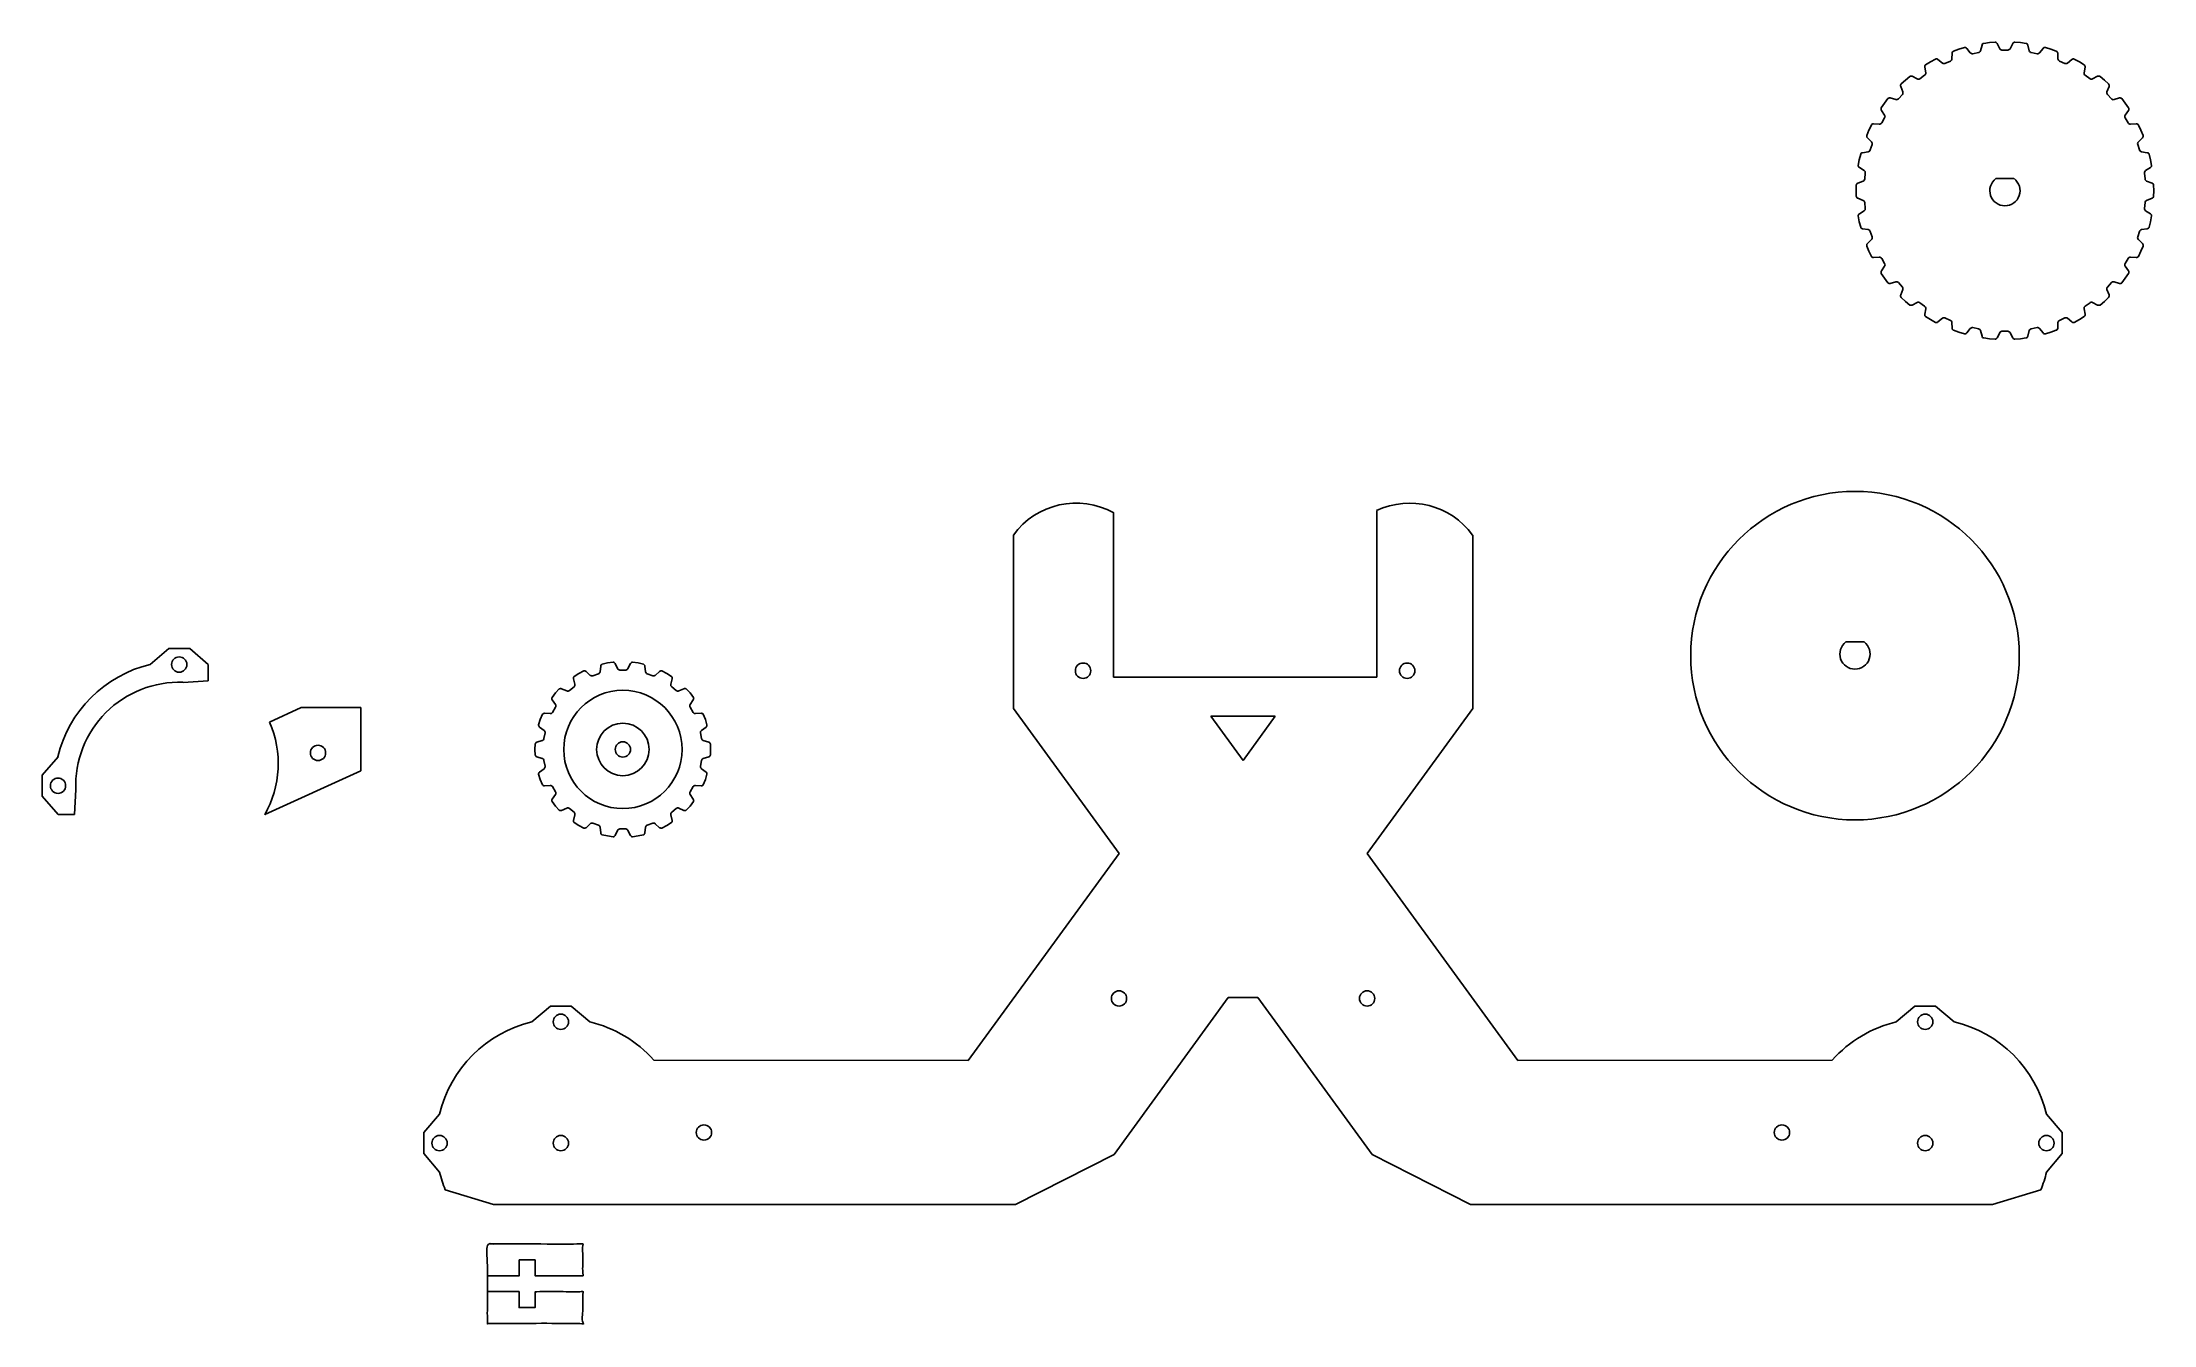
# Model space of a CAD drawing. Header units: inches. Extents: x 7.6 to 20.9, y -0.2 to 7.9.
import ezdxf

# ---------------------------------------------------------------- set-up
doc = ezdxf.new("R2010")
doc.units = ezdxf.units.IN
doc.header["$MEASUREMENT"] = 0
doc.layers.get('0').update_dxf_attribs({"lineweight": 25, "true_color": 0xffffff})

msp = doc.modelspace()

# ---------------------------------------------------------------- linework, layer by layer
at = {"color": 7, "true_color": 0x000000}
for p, q in [((19.799, 7.839), (19.79, 7.804)), ((19.8, 7.843), (19.799, 7.839)), ((19.803, 7.847), (19.8, 7.843)), ((19.807, 7.849), (19.803, 7.847)), ((19.81, 7.85), (19.807, 7.849)), ((19.845, 7.855), (19.81, 7.85)), ((19.881, 7.858), (19.845, 7.855)), ((19.884, 7.857), (19.881, 7.858)), ((19.888, 7.855), (19.884, 7.857)), ((19.891, 7.853), (19.888, 7.855)), ((19.894, 7.849), (19.891, 7.853)), ((19.91, 7.817), (19.894, 7.849)), ((19.992, 7.849), (19.976, 7.817)), ((19.994, 7.853), (19.992, 7.849)), ((19.998, 7.855), (19.994, 7.853)), ((20.002, 7.857), (19.998, 7.855)), ((20.005, 7.858), (20.002, 7.857)), ((20.041, 7.855), (20.005, 7.858)), ((20.076, 7.85), (20.041, 7.855)), ((20.079, 7.849), (20.076, 7.85)), ((20.083, 7.847), (20.079, 7.849)), ((20.086, 7.843), (20.083, 7.847)), ((20.087, 7.839), (20.086, 7.843)), ((20.096, 7.804), (20.087, 7.839)), ((19.44, 7.71), (19.439, 7.706)), ((19.439, 7.706), (19.439, 7.701)), ((19.442, 7.714), (19.44, 7.71)), ((19.444, 7.716), (19.442, 7.714)), ((19.475, 7.735), (19.444, 7.716)), ((19.506, 7.752), (19.475, 7.735)), ((19.51, 7.753), (19.506, 7.752)), ((19.514, 7.753), (19.51, 7.753)), ((19.518, 7.752), (19.514, 7.753)), ((19.522, 7.749), (19.518, 7.752)), ((19.55, 7.726), (19.522, 7.749)), ((19.553, 7.724), (19.55, 7.726)), ((19.558, 7.723), (19.553, 7.724)), ((19.562, 7.723), (19.558, 7.723)), ((19.566, 7.724), (19.562, 7.723)), ((19.6, 7.739), (19.566, 7.724)), ((19.604, 7.742), (19.6, 7.739)), ((19.607, 7.745), (19.604, 7.742)), ((19.609, 7.749), (19.607, 7.745)), ((19.61, 7.753), (19.609, 7.749)), ((19.611, 7.789), (19.61, 7.753)), ((19.612, 7.793), (19.611, 7.789)), ((19.614, 7.797), (19.612, 7.793)), ((19.617, 7.8), (19.614, 7.797)), ((19.62, 7.802), (19.617, 7.8)), ((19.654, 7.814), (19.62, 7.802)), ((19.688, 7.824), (19.654, 7.814)), ((19.691, 7.825), (19.688, 7.824)), ((19.696, 7.824), (19.691, 7.825)), ((19.699, 7.822), (19.696, 7.824)), ((19.703, 7.819), (19.699, 7.822)), ((19.725, 7.79), (19.703, 7.819)), ((19.728, 7.788), (19.725, 7.79)), ((19.732, 7.786), (19.728, 7.788)), ((19.736, 7.785), (19.732, 7.786)), ((19.741, 7.785), (19.736, 7.785)), ((19.777, 7.793), (19.741, 7.785)), ((19.782, 7.794), (19.777, 7.793)), ((19.785, 7.797), (19.782, 7.794)), ((19.788, 7.8), (19.785, 7.797)), ((19.79, 7.804), (19.788, 7.8)), ((19.912, 7.813), (19.91, 7.817)), ((19.916, 7.811), (19.912, 7.813)), ((19.92, 7.809), (19.916, 7.811)), ((19.924, 7.808), (19.92, 7.809)), ((19.962, 7.808), (19.924, 7.808)), ((19.966, 7.809), (19.962, 7.808)), ((19.97, 7.811), (19.966, 7.809)), ((19.973, 7.813), (19.97, 7.811)), ((19.976, 7.817), (19.973, 7.813)), ((20.098, 7.8), (20.096, 7.804)), ((20.101, 7.797), (20.098, 7.8)), ((20.104, 7.794), (20.101, 7.797)), ((20.109, 7.793), (20.104, 7.794)), ((20.145, 7.785), (20.109, 7.793)), ((20.15, 7.785), (20.145, 7.785)), ((20.154, 7.786), (20.15, 7.785)), ((20.158, 7.788), (20.154, 7.786)), ((20.161, 7.79), (20.158, 7.788)), ((20.183, 7.819), (20.161, 7.79)), ((20.186, 7.822), (20.183, 7.819)), ((20.19, 7.824), (20.186, 7.822)), ((20.195, 7.825), (20.19, 7.824)), ((20.198, 7.824), (20.195, 7.825)), ((20.232, 7.814), (20.198, 7.824)), ((20.266, 7.802), (20.232, 7.814)), ((20.269, 7.8), (20.266, 7.802)), ((20.272, 7.797), (20.269, 7.8)), ((20.274, 7.793), (20.272, 7.797)), ((20.275, 7.789), (20.274, 7.793)), ((20.276, 7.753), (20.275, 7.789)), ((20.277, 7.749), (20.276, 7.753)), ((20.279, 7.745), (20.277, 7.749)), ((20.282, 7.742), (20.279, 7.745)), ((20.286, 7.739), (20.282, 7.742)), ((20.32, 7.724), (20.286, 7.739)), ((20.324, 7.723), (20.32, 7.724)), ((20.328, 7.723), (20.324, 7.723)), ((20.333, 7.724), (20.328, 7.723)), ((20.336, 7.726), (20.333, 7.724)), ((20.364, 7.749), (20.336, 7.726)), ((20.368, 7.752), (20.364, 7.749)), ((20.372, 7.753), (20.368, 7.752)), ((20.376, 7.753), (20.372, 7.753)), ((20.379, 7.752), (20.376, 7.753)), ((20.411, 7.735), (20.379, 7.752)), ((20.441, 7.716), (20.411, 7.735)), ((20.444, 7.714), (20.441, 7.716)), ((20.446, 7.71), (20.444, 7.714)), ((20.447, 7.706), (20.446, 7.71)), ((20.447, 7.701), (20.447, 7.706)), ((19.289, 7.592), (19.287, 7.588)), ((19.287, 7.588), (19.287, 7.584)), ((19.287, 7.584), (19.288, 7.58)), ((19.288, 7.58), (19.301, 7.546)), ((19.291, 7.595), (19.289, 7.592)), ((19.317, 7.62), (19.291, 7.595)), ((19.344, 7.643), (19.317, 7.62)), ((19.347, 7.644), (19.344, 7.643)), ((19.351, 7.645), (19.347, 7.644)), ((19.355, 7.645), (19.351, 7.645)), ((19.359, 7.644), (19.355, 7.645)), ((19.391, 7.627), (19.359, 7.644)), ((19.396, 7.626), (19.391, 7.627)), ((19.4, 7.625), (19.396, 7.626)), ((19.404, 7.626), (19.4, 7.625)), ((19.408, 7.628), (19.404, 7.626)), ((19.438, 7.65), (19.408, 7.628)), ((19.441, 7.653), (19.438, 7.65)), ((19.439, 7.701), (19.445, 7.666)), ((19.444, 7.657), (19.441, 7.653)), ((19.445, 7.661), (19.444, 7.657)), ((19.445, 7.666), (19.445, 7.661)), ((20.441, 7.666), (20.447, 7.701)), ((20.441, 7.661), (20.441, 7.666)), ((20.442, 7.657), (20.441, 7.661)), ((20.444, 7.653), (20.442, 7.657)), ((20.448, 7.65), (20.444, 7.653)), ((20.478, 7.628), (20.448, 7.65)), ((20.482, 7.626), (20.478, 7.628)), ((20.486, 7.625), (20.482, 7.626)), ((20.49, 7.626), (20.486, 7.625)), ((20.494, 7.627), (20.49, 7.626)), ((20.526, 7.644), (20.494, 7.627)), ((20.531, 7.645), (20.526, 7.644)), ((20.535, 7.645), (20.531, 7.645)), ((20.539, 7.644), (20.535, 7.645)), ((20.542, 7.643), (20.539, 7.644)), ((20.569, 7.62), (20.542, 7.643)), ((20.595, 7.595), (20.569, 7.62)), ((20.584, 7.546), (20.598, 7.58)), ((20.597, 7.592), (20.595, 7.595)), ((20.599, 7.588), (20.597, 7.592)), ((20.598, 7.58), (20.599, 7.584)), ((20.599, 7.584), (20.599, 7.588)), ((19.165, 7.445), (19.164, 7.442)), ((19.164, 7.442), (19.164, 7.437)), ((19.164, 7.437), (19.164, 7.433)), ((19.186, 7.474), (19.165, 7.445)), ((19.207, 7.503), (19.186, 7.474)), ((19.21, 7.505), (19.207, 7.503)), ((19.214, 7.506), (19.21, 7.505)), ((19.218, 7.507), (19.214, 7.506)), ((19.222, 7.507), (19.218, 7.507)), ((19.257, 7.497), (19.222, 7.507)), ((19.262, 7.496), (19.257, 7.497)), ((19.266, 7.497), (19.262, 7.496)), ((19.27, 7.499), (19.266, 7.497)), ((19.273, 7.502), (19.27, 7.499)), ((19.298, 7.529), (19.273, 7.502)), ((19.301, 7.533), (19.298, 7.529)), ((19.301, 7.546), (19.302, 7.542)), ((19.302, 7.537), (19.301, 7.533)), ((19.302, 7.542), (19.302, 7.537)), ((20.583, 7.542), (20.584, 7.546)), ((20.584, 7.537), (20.583, 7.542)), ((20.585, 7.533), (20.584, 7.537)), ((20.588, 7.529), (20.585, 7.533)), ((20.613, 7.502), (20.588, 7.529)), ((20.616, 7.499), (20.613, 7.502)), ((20.62, 7.497), (20.616, 7.499)), ((20.624, 7.496), (20.62, 7.497)), ((20.629, 7.497), (20.624, 7.496)), ((20.663, 7.507), (20.629, 7.497)), ((20.668, 7.507), (20.663, 7.507)), ((20.672, 7.506), (20.668, 7.507)), ((20.676, 7.505), (20.672, 7.506)), ((20.678, 7.503), (20.676, 7.505)), ((20.7, 7.474), (20.678, 7.503)), ((20.721, 7.445), (20.7, 7.474)), ((20.722, 7.442), (20.721, 7.445)), ((20.722, 7.437), (20.722, 7.442)), ((20.722, 7.433), (20.722, 7.437)), ((19.088, 7.305), (19.074, 7.272)), ((19.103, 7.337), (19.088, 7.305)), ((19.105, 7.34), (19.103, 7.337)), ((19.109, 7.342), (19.105, 7.34)), ((19.113, 7.344), (19.109, 7.342)), ((19.117, 7.344), (19.113, 7.344)), ((19.153, 7.342), (19.117, 7.344)), ((19.157, 7.342), (19.153, 7.342)), ((19.161, 7.344), (19.157, 7.342)), ((19.165, 7.346), (19.161, 7.344)), ((19.164, 7.433), (19.166, 7.429)), ((19.168, 7.35), (19.165, 7.346)), ((19.166, 7.429), (19.186, 7.399)), ((19.186, 7.382), (19.168, 7.35)), ((19.186, 7.399), (19.188, 7.395)), ((19.188, 7.386), (19.186, 7.382)), ((19.188, 7.395), (19.189, 7.391)), ((19.189, 7.391), (19.188, 7.386)), ((20.697, 7.391), (20.698, 7.395)), ((20.698, 7.386), (20.697, 7.391)), ((20.698, 7.395), (20.7, 7.399)), ((20.7, 7.382), (20.698, 7.386)), ((20.7, 7.399), (20.72, 7.429)), ((20.718, 7.35), (20.7, 7.382)), ((20.721, 7.346), (20.718, 7.35)), ((20.72, 7.429), (20.722, 7.433)), ((20.724, 7.344), (20.721, 7.346)), ((20.728, 7.342), (20.724, 7.344)), ((20.733, 7.342), (20.728, 7.342)), ((20.769, 7.344), (20.733, 7.342)), ((20.773, 7.344), (20.769, 7.344)), ((20.777, 7.342), (20.773, 7.344)), ((20.781, 7.34), (20.777, 7.342)), ((20.783, 7.337), (20.781, 7.34)), ((20.798, 7.305), (20.783, 7.337)), ((20.812, 7.272), (20.798, 7.305)), ((19.074, 7.272), (19.074, 7.268)), ((19.074, 7.268), (19.074, 7.264)), ((19.074, 7.264), (19.075, 7.26)), ((19.075, 7.26), (19.078, 7.256)), ((19.078, 7.256), (19.104, 7.231)), ((19.091, 7.172), (19.088, 7.17)), ((19.094, 7.175), (19.091, 7.172)), ((19.096, 7.18), (19.094, 7.175)), ((19.108, 7.215), (19.096, 7.18)), ((19.104, 7.231), (19.106, 7.228)), ((19.106, 7.228), (19.108, 7.224)), ((19.108, 7.224), (19.108, 7.219)), ((19.108, 7.219), (19.108, 7.215)), ((20.777, 7.219), (20.778, 7.224)), ((20.778, 7.215), (20.777, 7.219)), ((20.778, 7.224), (20.779, 7.228)), ((20.79, 7.18), (20.778, 7.215)), ((20.779, 7.228), (20.782, 7.231)), ((20.782, 7.231), (20.808, 7.256)), ((20.792, 7.175), (20.79, 7.18)), ((20.795, 7.172), (20.792, 7.175)), ((20.798, 7.17), (20.795, 7.172)), ((20.808, 7.256), (20.81, 7.26)), ((20.81, 7.26), (20.812, 7.264)), ((20.812, 7.268), (20.812, 7.272)), ((20.812, 7.264), (20.812, 7.268)), ((19.027, 7.119), (19.021, 7.083)), ((19.021, 7.083), (19.021, 7.08)), ((19.021, 7.08), (19.022, 7.076)), ((19.022, 7.076), (19.025, 7.072)), ((19.025, 7.072), (19.028, 7.069)), ((19.036, 7.153), (19.027, 7.119)), ((19.028, 7.069), (19.058, 7.05)), ((19.037, 7.156), (19.036, 7.153)), ((19.04, 7.16), (19.037, 7.156)), ((19.044, 7.162), (19.04, 7.16)), ((19.048, 7.163), (19.044, 7.162)), ((19.084, 7.169), (19.048, 7.163)), ((19.058, 7.05), (19.062, 7.047)), ((19.062, 7.047), (19.064, 7.044)), ((19.064, 7.044), (19.065, 7.039)), ((19.065, 7.039), (19.065, 7.035)), ((19.088, 7.17), (19.084, 7.169)), ((20.802, 7.169), (20.798, 7.17)), ((20.838, 7.163), (20.802, 7.169)), ((20.821, 7.039), (20.822, 7.044)), ((20.821, 7.035), (20.821, 7.039)), ((20.822, 7.044), (20.824, 7.047)), ((20.824, 7.047), (20.828, 7.05)), ((20.828, 7.05), (20.858, 7.069)), ((20.842, 7.162), (20.838, 7.163)), ((20.846, 7.16), (20.842, 7.162)), ((20.849, 7.156), (20.846, 7.16)), ((20.85, 7.153), (20.849, 7.156)), ((20.859, 7.119), (20.85, 7.153)), ((20.858, 7.069), (20.861, 7.072)), ((20.865, 7.083), (20.859, 7.119)), ((20.861, 7.072), (20.864, 7.076)), ((20.864, 7.076), (20.865, 7.08)), ((20.865, 7.08), (20.865, 7.083)), ((19.008, 6.96), (19.007, 6.924)), ((19.007, 6.924), (19.008, 6.888)), ((19.009, 6.963), (19.008, 6.96)), ((19.011, 6.967), (19.009, 6.963)), ((19.014, 6.97), (19.011, 6.967)), ((19.018, 6.972), (19.014, 6.97)), ((19.051, 6.984), (19.018, 6.972)), ((19.055, 6.987), (19.051, 6.984)), ((19.058, 6.99), (19.055, 6.987)), ((19.06, 6.993), (19.058, 6.99)), ((19.061, 6.998), (19.06, 6.993)), ((19.065, 7.035), (19.061, 6.998)), ((20.824, 6.998), (20.821, 7.035)), ((20.825, 6.993), (20.824, 6.998)), ((20.828, 6.99), (20.825, 6.993)), ((20.831, 6.987), (20.828, 6.99)), ((20.834, 6.984), (20.831, 6.987)), ((20.868, 6.972), (20.834, 6.984)), ((20.872, 6.97), (20.868, 6.972)), ((20.875, 6.967), (20.872, 6.97)), ((20.877, 6.963), (20.875, 6.967)), ((20.878, 6.96), (20.877, 6.963)), ((20.879, 6.924), (20.878, 6.96)), ((20.878, 6.888), (20.879, 6.924)), ((19.008, 6.888), (19.009, 6.885)), ((19.009, 6.885), (19.011, 6.881)), ((19.011, 6.881), (19.014, 6.878)), ((19.014, 6.878), (19.018, 6.876)), ((19.018, 6.876), (19.051, 6.863)), ((19.022, 6.772), (19.021, 6.768)), ((19.025, 6.776), (19.022, 6.772)), ((19.028, 6.778), (19.025, 6.776)), ((19.058, 6.798), (19.028, 6.778)), ((19.051, 6.863), (19.055, 6.861)), ((19.055, 6.861), (19.058, 6.858)), ((19.058, 6.858), (19.06, 6.854)), ((19.062, 6.801), (19.058, 6.798)), ((19.06, 6.854), (19.061, 6.85)), ((19.061, 6.85), (19.065, 6.813)), ((19.064, 6.804), (19.062, 6.801)), ((19.065, 6.808), (19.064, 6.804)), ((19.065, 6.813), (19.065, 6.808)), ((20.821, 6.813), (20.824, 6.85)), ((20.821, 6.808), (20.821, 6.813)), ((20.822, 6.804), (20.821, 6.808)), ((20.824, 6.801), (20.822, 6.804)), ((20.824, 6.85), (20.825, 6.854)), ((20.828, 6.798), (20.824, 6.801)), ((20.825, 6.854), (20.828, 6.858)), ((20.828, 6.858), (20.831, 6.861)), ((20.858, 6.778), (20.828, 6.798)), ((20.831, 6.861), (20.834, 6.863)), ((20.834, 6.863), (20.868, 6.876)), ((20.861, 6.776), (20.858, 6.778)), ((20.864, 6.772), (20.861, 6.776)), ((20.865, 6.768), (20.864, 6.772)), ((20.868, 6.876), (20.872, 6.878)), ((20.872, 6.878), (20.875, 6.881)), ((20.875, 6.881), (20.877, 6.885)), ((20.877, 6.885), (20.878, 6.888)), ((19.021, 6.768), (19.021, 6.765)), ((19.021, 6.765), (19.027, 6.729)), ((19.027, 6.729), (19.036, 6.694)), ((19.036, 6.694), (19.037, 6.692)), ((19.037, 6.692), (19.04, 6.688)), ((19.04, 6.688), (19.044, 6.686)), ((19.044, 6.686), (19.048, 6.685)), ((19.048, 6.685), (19.084, 6.679)), ((19.084, 6.679), (19.088, 6.678)), ((19.088, 6.678), (19.091, 6.676)), ((19.091, 6.676), (19.094, 6.672)), ((19.094, 6.672), (19.096, 6.668)), ((19.096, 6.668), (19.108, 6.633)), ((20.778, 6.633), (20.79, 6.668)), ((20.79, 6.668), (20.792, 6.672)), ((20.792, 6.672), (20.795, 6.676)), ((20.795, 6.676), (20.798, 6.678)), ((20.798, 6.678), (20.802, 6.679)), ((20.802, 6.679), (20.838, 6.685)), ((20.838, 6.685), (20.842, 6.686)), ((20.842, 6.686), (20.846, 6.688)), ((20.846, 6.688), (20.849, 6.692)), ((20.849, 6.692), (20.85, 6.694)), ((20.85, 6.694), (20.859, 6.729)), ((20.859, 6.729), (20.865, 6.765)), ((20.865, 6.765), (20.865, 6.768)), ((19.075, 6.588), (19.074, 6.584)), ((19.074, 6.584), (19.074, 6.579)), ((19.074, 6.579), (19.074, 6.576)), ((19.074, 6.576), (19.088, 6.543)), ((19.078, 6.591), (19.075, 6.588)), ((19.104, 6.617), (19.078, 6.591)), ((19.088, 6.543), (19.103, 6.511)), ((19.103, 6.511), (19.105, 6.508)), ((19.106, 6.62), (19.104, 6.617)), ((19.105, 6.508), (19.109, 6.506)), ((19.108, 6.624), (19.106, 6.62)), ((19.108, 6.633), (19.108, 6.629)), ((19.108, 6.629), (19.108, 6.624)), ((20.777, 6.629), (20.778, 6.633)), ((20.778, 6.624), (20.777, 6.629)), ((20.777, 6.506), (20.781, 6.508)), ((20.779, 6.62), (20.778, 6.624)), ((20.782, 6.617), (20.779, 6.62)), ((20.781, 6.508), (20.783, 6.511)), ((20.808, 6.591), (20.782, 6.617)), ((20.783, 6.511), (20.798, 6.543)), ((20.798, 6.543), (20.812, 6.576)), ((20.81, 6.588), (20.808, 6.591)), ((20.812, 6.584), (20.81, 6.588)), ((20.812, 6.579), (20.812, 6.584)), ((20.812, 6.576), (20.812, 6.579)), ((19.109, 6.506), (19.113, 6.504)), ((19.113, 6.504), (19.117, 6.504)), ((19.117, 6.504), (19.153, 6.506)), ((19.153, 6.506), (19.157, 6.506)), ((19.157, 6.506), (19.161, 6.504)), ((19.161, 6.504), (19.165, 6.501)), ((19.166, 6.419), (19.164, 6.415)), ((19.164, 6.415), (19.164, 6.411)), ((19.164, 6.411), (19.164, 6.406)), ((19.164, 6.406), (19.165, 6.403)), ((19.165, 6.501), (19.168, 6.498)), ((19.165, 6.403), (19.186, 6.374)), ((19.186, 6.449), (19.166, 6.419)), ((19.168, 6.498), (19.186, 6.466)), ((19.186, 6.466), (19.188, 6.461)), ((19.188, 6.453), (19.186, 6.449)), ((19.186, 6.374), (19.207, 6.345)), ((19.188, 6.461), (19.189, 6.457)), ((19.189, 6.457), (19.188, 6.453)), ((20.678, 6.345), (20.7, 6.374)), ((20.697, 6.457), (20.698, 6.461)), ((20.698, 6.453), (20.697, 6.457)), ((20.698, 6.461), (20.7, 6.466)), ((20.7, 6.449), (20.698, 6.453)), ((20.7, 6.466), (20.718, 6.498)), ((20.72, 6.419), (20.7, 6.449)), ((20.7, 6.374), (20.721, 6.403)), ((20.718, 6.498), (20.721, 6.501)), ((20.722, 6.415), (20.72, 6.419)), ((20.721, 6.501), (20.724, 6.504)), ((20.721, 6.403), (20.722, 6.406)), ((20.722, 6.411), (20.722, 6.415)), ((20.722, 6.406), (20.722, 6.411)), ((20.724, 6.504), (20.728, 6.506)), ((20.728, 6.506), (20.733, 6.506)), ((20.733, 6.506), (20.769, 6.504)), ((20.769, 6.504), (20.773, 6.504)), ((20.773, 6.504), (20.777, 6.506)), ((19.207, 6.345), (19.21, 6.343)), ((19.21, 6.343), (19.214, 6.341)), ((19.214, 6.341), (19.218, 6.341)), ((19.218, 6.341), (19.222, 6.341)), ((19.222, 6.341), (19.257, 6.351)), ((19.257, 6.351), (19.262, 6.351)), ((19.262, 6.351), (19.266, 6.351)), ((19.266, 6.351), (19.27, 6.349)), ((19.27, 6.349), (19.273, 6.346)), ((19.273, 6.346), (19.298, 6.318)), ((19.288, 6.268), (19.287, 6.264)), ((19.287, 6.264), (19.287, 6.26)), ((19.287, 6.26), (19.289, 6.256)), ((19.301, 6.302), (19.288, 6.268)), ((19.289, 6.256), (19.291, 6.253)), ((19.291, 6.253), (19.317, 6.228)), ((19.298, 6.318), (19.301, 6.315)), ((19.301, 6.315), (19.302, 6.31)), ((19.302, 6.306), (19.301, 6.302)), ((19.302, 6.31), (19.302, 6.306)), ((20.569, 6.228), (20.595, 6.253)), ((20.583, 6.306), (20.584, 6.31)), ((20.584, 6.302), (20.583, 6.306)), ((20.584, 6.31), (20.585, 6.315)), ((20.598, 6.268), (20.584, 6.302)), ((20.585, 6.315), (20.588, 6.318)), ((20.588, 6.318), (20.613, 6.346)), ((20.595, 6.253), (20.597, 6.256)), ((20.597, 6.256), (20.599, 6.26)), ((20.599, 6.264), (20.598, 6.268)), ((20.599, 6.26), (20.599, 6.264)), ((20.613, 6.346), (20.616, 6.349)), ((20.616, 6.349), (20.62, 6.351)), ((20.62, 6.351), (20.624, 6.351)), ((20.624, 6.351), (20.629, 6.351)), ((20.629, 6.351), (20.663, 6.341)), ((20.663, 6.341), (20.668, 6.341)), ((20.668, 6.341), (20.672, 6.341)), ((20.672, 6.341), (20.676, 6.343)), ((20.676, 6.343), (20.678, 6.345)), ((19.317, 6.228), (19.344, 6.205)), ((19.344, 6.205), (19.347, 6.204)), ((19.347, 6.204), (19.351, 6.203)), ((19.351, 6.203), (19.355, 6.203)), ((19.355, 6.203), (19.359, 6.204)), ((19.359, 6.204), (19.391, 6.221)), ((19.391, 6.221), (19.396, 6.222)), ((19.396, 6.222), (19.4, 6.223)), ((19.4, 6.223), (19.404, 6.222)), ((19.404, 6.222), (19.408, 6.219)), ((19.408, 6.219), (19.438, 6.198)), ((19.438, 6.198), (19.441, 6.194)), ((19.445, 6.182), (19.439, 6.147)), ((19.439, 6.147), (19.439, 6.142)), ((19.439, 6.142), (19.44, 6.138)), ((19.44, 6.138), (19.442, 6.134)), ((19.441, 6.194), (19.444, 6.191)), ((19.442, 6.134), (19.444, 6.132)), ((19.444, 6.191), (19.445, 6.186)), ((19.444, 6.132), (19.475, 6.113)), ((19.445, 6.186), (19.445, 6.182)), ((19.475, 6.113), (19.506, 6.096)), ((19.522, 6.099), (19.55, 6.122)), ((19.55, 6.122), (19.553, 6.124)), ((19.553, 6.124), (19.558, 6.125)), ((19.558, 6.125), (19.562, 6.125)), ((19.562, 6.125), (19.566, 6.124)), ((19.566, 6.124), (19.6, 6.108)), ((19.6, 6.108), (19.604, 6.106)), ((20.282, 6.106), (20.286, 6.108)), ((20.286, 6.108), (20.32, 6.124)), ((20.32, 6.124), (20.324, 6.125)), ((20.324, 6.125), (20.328, 6.125)), ((20.328, 6.125), (20.333, 6.124)), ((20.333, 6.124), (20.336, 6.122)), ((20.336, 6.122), (20.364, 6.099)), ((20.379, 6.096), (20.411, 6.113)), ((20.411, 6.113), (20.441, 6.132)), ((20.441, 6.186), (20.442, 6.191)), ((20.441, 6.182), (20.441, 6.186)), ((20.447, 6.147), (20.441, 6.182)), ((20.442, 6.191), (20.444, 6.194)), ((20.441, 6.132), (20.444, 6.134)), ((20.444, 6.194), (20.448, 6.198)), ((20.444, 6.134), (20.446, 6.138)), ((20.446, 6.138), (20.447, 6.142)), ((20.447, 6.142), (20.447, 6.147)), ((20.448, 6.198), (20.478, 6.219)), ((20.478, 6.219), (20.482, 6.222)), ((20.482, 6.222), (20.486, 6.223)), ((20.486, 6.223), (20.49, 6.222)), ((20.49, 6.222), (20.494, 6.221)), ((20.494, 6.221), (20.526, 6.204)), ((20.526, 6.204), (20.531, 6.203)), ((20.531, 6.203), (20.535, 6.203)), ((20.535, 6.203), (20.539, 6.204)), ((20.539, 6.204), (20.542, 6.205)), ((20.542, 6.205), (20.569, 6.228)), ((19.506, 6.096), (19.51, 6.095)), ((19.51, 6.095), (19.514, 6.095)), ((19.514, 6.095), (19.518, 6.096)), ((19.518, 6.096), (19.522, 6.099)), ((19.604, 6.106), (19.607, 6.103)), ((19.607, 6.103), (19.609, 6.099)), ((19.609, 6.099), (19.61, 6.095)), ((19.61, 6.095), (19.611, 6.059)), ((19.611, 6.059), (19.612, 6.054)), ((19.612, 6.054), (19.614, 6.051)), ((19.614, 6.051), (19.617, 6.047)), ((19.617, 6.047), (19.62, 6.046)), ((19.62, 6.046), (19.654, 6.034)), ((19.654, 6.034), (19.688, 6.024)), ((19.688, 6.024), (19.691, 6.023)), ((19.691, 6.023), (19.696, 6.024)), ((19.696, 6.024), (19.699, 6.026)), ((19.699, 6.026), (19.703, 6.029)), ((19.703, 6.029), (19.725, 6.057)), ((19.725, 6.057), (19.728, 6.06)), ((19.728, 6.06), (19.732, 6.062)), ((19.732, 6.062), (19.736, 6.063)), ((19.736, 6.063), (19.741, 6.063)), ((19.741, 6.063), (19.777, 6.055)), ((19.777, 6.055), (19.782, 6.054)), ((19.782, 6.054), (19.785, 6.051)), ((19.785, 6.051), (19.788, 6.048)), ((19.788, 6.048), (19.79, 6.044)), ((19.79, 6.044), (19.799, 6.009)), ((19.799, 6.009), (19.8, 6.005)), ((19.8, 6.005), (19.803, 6.001)), ((19.803, 6.001), (19.807, 5.999)), ((19.807, 5.999), (19.81, 5.998)), ((19.81, 5.998), (19.845, 5.993)), ((19.845, 5.993), (19.881, 5.99)), ((19.881, 5.99), (19.884, 5.991)), ((19.884, 5.991), (19.888, 5.992)), ((19.888, 5.992), (19.891, 5.995)), ((19.891, 5.995), (19.894, 5.999)), ((19.894, 5.999), (19.91, 6.031)), ((19.91, 6.031), (19.912, 6.035)), ((19.912, 6.035), (19.916, 6.037)), ((19.916, 6.037), (19.92, 6.039)), ((19.92, 6.039), (19.924, 6.04)), ((19.924, 6.04), (19.962, 6.04)), ((19.962, 6.04), (19.966, 6.039)), ((19.966, 6.039), (19.97, 6.037)), ((19.97, 6.037), (19.973, 6.035)), ((19.973, 6.035), (19.976, 6.031)), ((19.976, 6.031), (19.992, 5.999)), ((19.992, 5.999), (19.994, 5.995)), ((19.994, 5.995), (19.998, 5.992)), ((19.998, 5.992), (20.002, 5.991)), ((20.002, 5.991), (20.005, 5.99)), ((20.005, 5.99), (20.041, 5.993)), ((20.041, 5.993), (20.076, 5.998)), ((20.076, 5.998), (20.079, 5.999)), ((20.079, 5.999), (20.083, 6.001)), ((20.083, 6.001), (20.086, 6.005)), ((20.086, 6.005), (20.087, 6.009)), ((20.087, 6.009), (20.096, 6.044)), ((20.096, 6.044), (20.098, 6.048)), ((20.098, 6.048), (20.101, 6.051)), ((20.101, 6.051), (20.104, 6.054)), ((20.104, 6.054), (20.109, 6.055)), ((20.109, 6.055), (20.145, 6.063)), ((20.145, 6.063), (20.15, 6.063)), ((20.15, 6.063), (20.154, 6.062)), ((20.154, 6.062), (20.158, 6.06)), ((20.158, 6.06), (20.161, 6.057)), ((20.161, 6.057), (20.183, 6.029)), ((20.183, 6.029), (20.186, 6.026)), ((20.186, 6.026), (20.19, 6.024)), ((20.19, 6.024), (20.195, 6.023)), ((20.195, 6.023), (20.198, 6.024)), ((20.198, 6.024), (20.232, 6.034)), ((20.232, 6.034), (20.266, 6.046)), ((20.266, 6.046), (20.269, 6.047)), ((20.269, 6.047), (20.272, 6.051)), ((20.272, 6.051), (20.274, 6.054)), ((20.274, 6.054), (20.275, 6.059)), ((20.275, 6.059), (20.276, 6.095)), ((20.276, 6.095), (20.277, 6.099)), ((20.277, 6.099), (20.279, 6.103)), ((20.279, 6.103), (20.282, 6.106)), ((20.364, 6.099), (20.368, 6.096)), ((20.368, 6.096), (20.372, 6.095)), ((20.372, 6.095), (20.376, 6.095)), ((20.376, 6.095), (20.379, 6.096)), ((14.338, 3.864), (14.338, 4.897)), ((15.993, 3.864), (15.993, 4.911)), ((13.708, 3.667), (13.708, 4.758)), ((16.596, 4.758), (16.596, 3.667)), ((8.28, 3.944), (8.397, 4.044)), ((8.528, 4.044), (8.397, 4.044)), ((8.644, 3.944), (8.528, 4.044)), ((8.644, 3.944), (8.644, 3.842)), ((10.941, 3.859), (10.942, 3.863)), ((10.942, 3.855), (10.941, 3.859)), ((10.942, 3.863), (10.944, 3.867)), ((10.95, 3.82), (10.942, 3.855)), ((10.944, 3.867), (10.946, 3.869)), ((10.946, 3.869), (10.975, 3.888)), ((10.975, 3.888), (11.007, 3.904)), ((11.007, 3.904), (11.009, 3.905)), ((11.009, 3.905), (11.014, 3.905)), ((11.014, 3.905), (11.018, 3.903)), ((11.018, 3.903), (11.021, 3.901)), ((11.021, 3.901), (11.047, 3.876)), ((11.047, 3.876), (11.051, 3.874)), ((11.051, 3.874), (11.055, 3.872)), ((11.055, 3.872), (11.059, 3.872)), ((11.059, 3.872), (11.063, 3.873)), ((11.063, 3.873), (11.098, 3.885)), ((11.098, 3.885), (11.102, 3.888)), ((11.102, 3.888), (11.105, 3.891)), ((11.105, 3.891), (11.107, 3.894)), ((11.107, 3.894), (11.109, 3.898)), ((11.109, 3.898), (11.113, 3.934)), ((11.113, 3.934), (11.114, 3.938)), ((11.114, 3.938), (11.116, 3.942)), ((11.116, 3.942), (11.119, 3.945)), ((11.119, 3.945), (11.121, 3.946)), ((11.121, 3.946), (11.156, 3.954)), ((11.156, 3.954), (11.191, 3.958)), ((11.191, 3.958), (11.193, 3.958)), ((11.193, 3.958), (11.197, 3.956)), ((11.197, 3.956), (11.201, 3.953)), ((11.201, 3.953), (11.203, 3.95)), ((11.203, 3.95), (11.219, 3.918)), ((11.219, 3.918), (11.221, 3.914)), ((11.221, 3.914), (11.225, 3.912)), ((11.225, 3.912), (11.229, 3.91)), ((11.229, 3.91), (11.233, 3.909)), ((11.233, 3.909), (11.27, 3.909)), ((11.27, 3.909), (11.275, 3.91)), ((11.275, 3.91), (11.279, 3.912)), ((11.279, 3.912), (11.282, 3.914)), ((11.282, 3.914), (11.284, 3.918)), ((11.284, 3.918), (11.3, 3.95)), ((11.3, 3.95), (11.303, 3.953)), ((11.303, 3.953), (11.306, 3.956)), ((11.306, 3.956), (11.31, 3.958)), ((11.31, 3.958), (11.313, 3.958)), ((11.313, 3.958), (11.348, 3.954)), ((11.348, 3.954), (11.382, 3.946)), ((11.382, 3.946), (11.384, 3.945)), ((11.384, 3.945), (11.387, 3.942)), ((11.387, 3.942), (11.39, 3.938)), ((11.39, 3.938), (11.391, 3.934)), ((11.391, 3.934), (11.395, 3.898)), ((11.395, 3.898), (11.396, 3.894)), ((11.396, 3.894), (11.398, 3.891)), ((11.398, 3.891), (11.401, 3.888)), ((11.401, 3.888), (11.405, 3.885)), ((11.405, 3.885), (11.44, 3.873)), ((11.44, 3.873), (11.444, 3.872)), ((11.444, 3.872), (11.449, 3.872)), ((11.449, 3.872), (11.453, 3.874)), ((11.453, 3.874), (11.456, 3.876)), ((11.456, 3.876), (11.482, 3.901)), ((11.482, 3.901), (11.486, 3.903)), ((11.486, 3.903), (11.49, 3.905)), ((11.49, 3.905), (11.494, 3.905)), ((11.494, 3.905), (11.497, 3.904)), ((11.497, 3.904), (11.528, 3.888)), ((11.528, 3.888), (11.557, 3.869)), ((11.562, 3.855), (11.553, 3.82)), ((11.557, 3.869), (11.559, 3.867)), ((11.559, 3.867), (11.561, 3.863)), ((11.561, 3.863), (11.562, 3.859)), ((11.562, 3.859), (11.562, 3.855)), ((14.338, 3.864), (15.993, 3.864)), ((8.486, 3.832), (8.644, 3.842)), ((10.806, 3.734), (10.807, 3.737)), ((10.806, 3.73), (10.806, 3.734)), ((10.806, 3.726), (10.806, 3.73)), ((10.808, 3.722), (10.806, 3.726)), ((10.807, 3.737), (10.828, 3.765)), ((10.828, 3.692), (10.808, 3.722)), ((10.828, 3.765), (10.852, 3.791)), ((10.852, 3.791), (10.855, 3.792)), ((10.855, 3.792), (10.859, 3.793)), ((10.859, 3.793), (10.863, 3.793)), ((10.863, 3.793), (10.867, 3.792)), ((10.867, 3.792), (10.9, 3.778)), ((10.9, 3.778), (10.904, 3.777)), ((10.904, 3.777), (10.908, 3.777)), ((10.908, 3.777), (10.913, 3.778)), ((10.913, 3.778), (10.916, 3.781)), ((10.916, 3.781), (10.945, 3.804)), ((10.945, 3.804), (10.948, 3.808)), ((10.948, 3.808), (10.95, 3.811)), ((10.95, 3.816), (10.95, 3.82)), ((10.95, 3.811), (10.95, 3.816)), ((11.553, 3.82), (11.553, 3.816)), ((11.553, 3.816), (11.554, 3.811)), ((11.554, 3.811), (11.556, 3.808)), ((11.556, 3.808), (11.559, 3.804)), ((11.559, 3.804), (11.587, 3.781)), ((11.587, 3.781), (11.591, 3.778)), ((11.591, 3.778), (11.595, 3.777)), ((11.595, 3.777), (11.599, 3.777)), ((11.599, 3.777), (11.603, 3.778)), ((11.603, 3.778), (11.636, 3.792)), ((11.636, 3.792), (11.64, 3.793)), ((11.64, 3.793), (11.645, 3.793)), ((11.645, 3.793), (11.649, 3.792)), ((11.649, 3.792), (11.651, 3.791)), ((11.651, 3.791), (11.675, 3.765)), ((11.675, 3.765), (11.696, 3.737)), ((11.695, 3.722), (11.676, 3.692)), ((11.697, 3.726), (11.695, 3.722)), ((11.696, 3.737), (11.697, 3.734)), ((11.697, 3.734), (11.698, 3.73)), ((11.698, 3.73), (11.697, 3.726)), ((9.23, 3.673), (9.03, 3.582)), ((9.23, 3.673), (9.604, 3.673)), ((9.604, 3.275), (9.604, 3.673)), ((10.722, 3.565), (10.733, 3.598)), ((10.733, 3.598), (10.746, 3.631)), ((10.746, 3.631), (10.748, 3.633)), ((10.748, 3.633), (10.751, 3.636)), ((10.751, 3.636), (10.755, 3.637)), ((10.755, 3.637), (10.759, 3.638)), ((10.759, 3.638), (10.795, 3.635)), ((10.795, 3.635), (10.799, 3.636)), ((10.799, 3.636), (10.803, 3.637)), ((10.803, 3.637), (10.807, 3.64)), ((10.807, 3.64), (10.81, 3.643)), ((10.81, 3.643), (10.828, 3.675)), ((10.83, 3.688), (10.828, 3.692)), ((10.828, 3.675), (10.83, 3.68)), ((10.83, 3.684), (10.83, 3.688)), ((10.83, 3.68), (10.83, 3.684)), ((11.674, 3.688), (11.673, 3.684)), ((11.673, 3.684), (11.674, 3.68)), ((11.676, 3.692), (11.674, 3.688)), ((11.674, 3.68), (11.675, 3.675)), ((11.675, 3.675), (11.694, 3.643)), ((11.694, 3.643), (11.696, 3.64)), ((11.696, 3.64), (11.7, 3.637)), ((11.7, 3.637), (11.704, 3.636)), ((11.704, 3.636), (11.708, 3.635)), ((11.708, 3.635), (11.744, 3.638)), ((11.744, 3.638), (11.748, 3.637)), ((11.748, 3.637), (11.752, 3.636)), ((11.752, 3.636), (11.756, 3.633)), ((11.756, 3.633), (11.757, 3.631)), ((11.757, 3.631), (11.771, 3.598)), ((11.771, 3.598), (11.781, 3.565)), ((13.708, 3.667), (14.372, 2.756)), ((16.596, 3.667), (15.932, 2.756)), ((10.704, 3.451), (10.707, 3.454)), ((10.707, 3.454), (10.711, 3.456)), ((10.711, 3.456), (10.745, 3.466)), ((10.722, 3.562), (10.722, 3.565)), ((10.723, 3.558), (10.722, 3.562)), ((10.725, 3.554), (10.723, 3.558)), ((10.728, 3.551), (10.725, 3.554)), ((10.757, 3.53), (10.728, 3.551)), ((10.745, 3.466), (10.749, 3.467)), ((10.749, 3.467), (10.753, 3.47)), ((10.753, 3.47), (10.755, 3.474)), ((10.755, 3.474), (10.756, 3.478)), ((10.756, 3.478), (10.763, 3.514)), ((10.76, 3.527), (10.757, 3.53)), ((10.762, 3.523), (10.76, 3.527)), ((10.763, 3.519), (10.762, 3.523)), ((10.763, 3.514), (10.763, 3.519)), ((11.741, 3.523), (11.74, 3.519)), ((11.74, 3.519), (11.741, 3.514)), ((11.744, 3.527), (11.741, 3.523)), ((11.741, 3.514), (11.747, 3.478)), ((11.747, 3.53), (11.744, 3.527)), ((11.775, 3.551), (11.747, 3.53)), ((11.747, 3.478), (11.748, 3.474)), ((11.748, 3.474), (11.751, 3.47)), ((11.751, 3.47), (11.754, 3.467)), ((11.754, 3.467), (11.758, 3.466)), ((11.758, 3.466), (11.792, 3.456)), ((11.778, 3.554), (11.775, 3.551)), ((11.78, 3.558), (11.778, 3.554)), ((11.781, 3.562), (11.78, 3.558)), ((11.781, 3.565), (11.781, 3.562)), ((11.792, 3.456), (11.796, 3.454)), ((11.796, 3.454), (11.799, 3.451)), ((7.7, 3.364), (7.601, 3.248)), ((10.699, 3.41), (10.701, 3.445)), ((10.701, 3.374), (10.699, 3.41)), ((10.701, 3.445), (10.702, 3.447)), ((10.702, 3.372), (10.701, 3.374)), ((10.702, 3.447), (10.704, 3.451)), ((10.704, 3.368), (10.702, 3.372)), ((10.707, 3.365), (10.704, 3.368)), ((10.711, 3.364), (10.707, 3.365)), ((10.745, 3.353), (10.711, 3.364)), ((10.749, 3.352), (10.745, 3.353)), ((10.753, 3.349), (10.749, 3.352)), ((10.755, 3.345), (10.753, 3.349)), ((10.756, 3.341), (10.755, 3.345)), ((10.763, 3.305), (10.756, 3.341)), ((11.747, 3.341), (11.741, 3.305)), ((11.748, 3.345), (11.747, 3.341)), ((11.751, 3.349), (11.748, 3.345)), ((11.754, 3.352), (11.751, 3.349)), ((11.758, 3.353), (11.754, 3.352)), ((11.792, 3.364), (11.758, 3.353)), ((11.796, 3.365), (11.792, 3.364)), ((11.799, 3.368), (11.796, 3.365)), ((11.799, 3.451), (11.802, 3.447)), ((11.802, 3.372), (11.799, 3.368)), ((11.802, 3.447), (11.803, 3.445)), ((11.803, 3.374), (11.802, 3.372)), ((11.803, 3.445), (11.804, 3.41)), ((11.804, 3.41), (11.803, 3.374)), ((7.601, 3.248), (7.601, 3.116)), ((9, 3), (9.604, 3.275)), ((10.722, 3.257), (10.723, 3.261)), ((10.722, 3.254), (10.722, 3.257)), ((10.733, 3.221), (10.722, 3.254)), ((10.723, 3.261), (10.725, 3.265)), ((10.725, 3.265), (10.728, 3.268)), ((10.728, 3.268), (10.757, 3.289)), ((10.746, 3.188), (10.733, 3.221)), ((10.748, 3.186), (10.746, 3.188)), ((10.757, 3.289), (10.76, 3.292)), ((10.76, 3.292), (10.762, 3.296)), ((10.762, 3.296), (10.763, 3.3)), ((10.763, 3.3), (10.763, 3.305)), ((11.741, 3.305), (11.74, 3.3)), ((11.74, 3.3), (11.741, 3.296)), ((11.741, 3.296), (11.744, 3.292)), ((11.744, 3.292), (11.747, 3.289)), ((11.747, 3.289), (11.775, 3.268)), ((11.757, 3.188), (11.756, 3.186)), ((11.771, 3.221), (11.757, 3.188)), ((11.781, 3.254), (11.771, 3.221)), ((11.775, 3.268), (11.778, 3.265)), ((11.778, 3.265), (11.78, 3.261)), ((11.78, 3.261), (11.781, 3.257)), ((11.781, 3.257), (11.781, 3.254)), ((7.7, 3), (7.601, 3.116)), ((7.803, 3), (7.812, 3.158)), ((10.751, 3.183), (10.748, 3.186)), ((10.755, 3.182), (10.751, 3.183)), ((10.759, 3.181), (10.755, 3.182)), ((10.795, 3.184), (10.759, 3.181)), ((10.799, 3.183), (10.795, 3.184)), ((10.803, 3.182), (10.799, 3.183)), ((10.807, 3.179), (10.803, 3.182)), ((10.806, 3.093), (10.808, 3.097)), ((10.806, 3.089), (10.806, 3.093)), ((10.806, 3.085), (10.806, 3.089)), ((10.807, 3.082), (10.806, 3.085)), ((10.81, 3.176), (10.807, 3.179)), ((10.828, 3.054), (10.807, 3.082)), ((10.808, 3.097), (10.828, 3.127)), ((10.828, 3.144), (10.81, 3.176)), ((10.83, 3.14), (10.828, 3.144)), ((10.828, 3.127), (10.83, 3.131)), ((10.852, 3.029), (10.828, 3.054)), ((10.83, 3.135), (10.83, 3.14)), ((10.83, 3.131), (10.83, 3.135)), ((11.675, 3.054), (11.651, 3.029)), ((11.674, 3.14), (11.673, 3.135)), ((11.673, 3.135), (11.674, 3.131)), ((11.675, 3.144), (11.674, 3.14)), ((11.674, 3.131), (11.676, 3.127)), ((11.694, 3.176), (11.675, 3.144)), ((11.696, 3.082), (11.675, 3.054)), ((11.676, 3.127), (11.695, 3.097)), ((11.696, 3.179), (11.694, 3.176)), ((11.695, 3.097), (11.697, 3.093)), ((11.7, 3.182), (11.696, 3.179)), ((11.697, 3.085), (11.696, 3.082)), ((11.697, 3.093), (11.698, 3.089)), ((11.698, 3.089), (11.697, 3.085)), ((11.704, 3.183), (11.7, 3.182)), ((11.708, 3.184), (11.704, 3.183)), ((11.744, 3.181), (11.708, 3.184)), ((11.748, 3.182), (11.744, 3.181)), ((11.752, 3.183), (11.748, 3.182)), ((11.756, 3.186), (11.752, 3.183)), ((7.803, 3), (7.7, 3)), ((10.855, 3.027), (10.852, 3.029)), ((10.859, 3.026), (10.855, 3.027)), ((10.863, 3.026), (10.859, 3.026)), ((10.867, 3.027), (10.863, 3.026)), ((10.9, 3.041), (10.867, 3.027)), ((10.904, 3.042), (10.9, 3.041)), ((10.908, 3.042), (10.904, 3.042)), ((10.913, 3.041), (10.908, 3.042)), ((10.916, 3.039), (10.913, 3.041)), ((10.945, 3.015), (10.916, 3.039)), ((10.941, 2.96), (10.942, 2.964)), ((10.942, 2.956), (10.941, 2.96)), ((10.942, 2.964), (10.95, 2.999)), ((10.944, 2.952), (10.942, 2.956)), ((10.946, 2.95), (10.944, 2.952)), ((10.948, 3.012), (10.945, 3.015)), ((10.975, 2.931), (10.946, 2.95)), ((10.95, 3.008), (10.948, 3.012)), ((10.95, 3.003), (10.95, 3.008)), ((10.95, 2.999), (10.95, 3.003)), ((11.007, 2.915), (10.975, 2.931)), ((11.047, 2.943), (11.021, 2.918)), ((11.051, 2.946), (11.047, 2.943)), ((11.055, 2.947), (11.051, 2.946)), ((11.059, 2.947), (11.055, 2.947)), ((11.063, 2.946), (11.059, 2.947)), ((11.098, 2.934), (11.063, 2.946)), ((11.102, 2.932), (11.098, 2.934)), ((11.105, 2.929), (11.102, 2.932)), ((11.107, 2.925), (11.105, 2.929)), ((11.109, 2.921), (11.107, 2.925)), ((11.396, 2.925), (11.395, 2.921)), ((11.398, 2.929), (11.396, 2.925)), ((11.401, 2.932), (11.398, 2.929)), ((11.405, 2.934), (11.401, 2.932)), ((11.44, 2.946), (11.405, 2.934)), ((11.444, 2.947), (11.44, 2.946)), ((11.449, 2.947), (11.444, 2.947)), ((11.453, 2.946), (11.449, 2.947)), ((11.456, 2.943), (11.453, 2.946)), ((11.482, 2.918), (11.456, 2.943)), ((11.528, 2.931), (11.497, 2.915)), ((11.557, 2.95), (11.528, 2.931)), ((11.554, 3.008), (11.553, 3.003)), ((11.553, 3.003), (11.553, 2.999)), ((11.553, 2.999), (11.562, 2.964)), ((11.556, 3.012), (11.554, 3.008)), ((11.559, 3.015), (11.556, 3.012)), ((11.559, 2.952), (11.557, 2.95)), ((11.587, 3.039), (11.559, 3.015)), ((11.561, 2.956), (11.559, 2.952)), ((11.562, 2.96), (11.561, 2.956)), ((11.562, 2.964), (11.562, 2.96)), ((11.591, 3.041), (11.587, 3.039)), ((11.595, 3.042), (11.591, 3.041)), ((11.599, 3.042), (11.595, 3.042)), ((11.603, 3.041), (11.599, 3.042)), ((11.636, 3.027), (11.603, 3.041)), ((11.64, 3.026), (11.636, 3.027)), ((11.645, 3.026), (11.64, 3.026)), ((11.649, 3.027), (11.645, 3.026)), ((11.651, 3.029), (11.649, 3.027)), ((11.009, 2.914), (11.007, 2.915)), ((11.014, 2.915), (11.009, 2.914)), ((11.018, 2.916), (11.014, 2.915)), ((11.021, 2.918), (11.018, 2.916)), ((11.113, 2.885), (11.109, 2.921)), ((11.114, 2.881), (11.113, 2.885)), ((11.116, 2.877), (11.114, 2.881)), ((11.119, 2.874), (11.116, 2.877)), ((11.121, 2.873), (11.119, 2.874)), ((11.156, 2.866), (11.121, 2.873)), ((11.191, 2.861), (11.156, 2.866)), ((11.193, 2.861), (11.191, 2.861)), ((11.197, 2.863), (11.193, 2.861)), ((11.201, 2.866), (11.197, 2.863)), ((11.203, 2.869), (11.201, 2.866)), ((11.219, 2.901), (11.203, 2.869)), ((11.221, 2.905), (11.219, 2.901)), ((11.225, 2.907), (11.221, 2.905)), ((11.229, 2.909), (11.225, 2.907)), ((11.233, 2.91), (11.229, 2.909)), ((11.27, 2.91), (11.233, 2.91)), ((11.275, 2.909), (11.27, 2.91)), ((11.279, 2.907), (11.275, 2.909)), ((11.282, 2.905), (11.279, 2.907)), ((11.284, 2.901), (11.282, 2.905)), ((11.3, 2.869), (11.284, 2.901)), ((11.303, 2.866), (11.3, 2.869)), ((11.306, 2.863), (11.303, 2.866)), ((11.31, 2.861), (11.306, 2.863)), ((11.313, 2.861), (11.31, 2.861)), ((11.348, 2.866), (11.313, 2.861)), ((11.382, 2.873), (11.348, 2.866)), ((11.384, 2.874), (11.382, 2.873)), ((11.387, 2.877), (11.384, 2.874)), ((11.39, 2.881), (11.387, 2.877)), ((11.391, 2.885), (11.39, 2.881)), ((11.395, 2.921), (11.391, 2.885)), ((11.486, 2.916), (11.482, 2.918)), ((11.49, 2.915), (11.486, 2.916)), ((11.494, 2.914), (11.49, 2.915)), ((11.497, 2.915), (11.494, 2.914)), ((14.372, 2.756), (13.424, 1.454)), ((15.932, 2.756), (16.88, 1.454)), ((10.68, 1.697), (10.796, 1.796)), ((10.927, 1.796), (10.796, 1.796)), ((11.044, 1.697), (10.927, 1.796)), ((15.059, 1.85), (14.341, 0.863)), ((15.244, 1.85), (15.059, 1.85)), ((15.244, 1.85), (15.963, 0.863)), ((19.26, 1.697), (19.376, 1.796)), ((19.376, 1.796), (19.507, 1.796)), ((19.624, 1.697), (19.507, 1.796)), ((11.446, 1.456), (13.424, 1.454)), ((18.857, 1.456), (16.88, 1.454)), ((10.099, 1.116), (10, 1)), ((20.204, 1.116), (20.303, 1)), ((10, 1), (10, 0.869)), ((20.303, 1), (20.303, 0.869)), ((10.099, 0.752), (10, 0.869)), ((13.721, 0.548), (14.341, 0.863)), ((16.582, 0.548), (15.963, 0.863)), ((20.204, 0.752), (20.303, 0.869)), ((10.439, 0.548), (10.135, 0.641)), ((13.721, 0.548), (10.439, 0.548)), ((16.582, 0.548), (19.864, 0.548)), ((19.864, 0.548), (20.169, 0.641))]:
    msp.add_line(p, q, dxfattribs=at)
at = {"color": 6, "true_color": 0xff00ff}
for p, q in [((20, 7), (19.886, 7)), ((19.057, 4.086), (18.943, 4.086))]:
    msp.add_line(p, q, dxfattribs=at)
at = {"color": 3, "true_color": 0x00ff00}
for p, q in [((14.949, 3.62), (15.152, 3.341)), ((14.949, 3.62), (15.355, 3.62)), ((15.355, 3.62), (15.152, 3.341))]:
    msp.add_line(p, q, dxfattribs=at)
at = {"color": 7, "true_color": 0x000000}
msp.add_circle((19, 4), 1.033, dxfattribs=at)
at = {"color": 3, "true_color": 0x00ff00}
for centre, radius in [((8.462, 3.944), 0.0481), ((14.146, 3.905), 0.0486), ((16.184, 3.905), 0.0486), ((11.252, 3.41), 0.372), ((9.335, 3.388), 0.0481), ((7.7, 3.182), 0.0481), ((14.372, 1.844), 0.0481), ((15.932, 1.844), 0.0481), ((10.862, 1.697), 0.0481), ((19.442, 1.697), 0.0481), ((10.099, 0.934), 0.0481), ((10.862, 0.934), 0.0481), ((11.762, 1.001), 0.0481), ((18.541, 1.001), 0.0481), ((19.442, 0.934), 0.0481), ((20.204, 0.934), 0.0481)]:
    msp.add_circle(centre, radius, dxfattribs=at)
at = {"color": 5, "true_color": 0x0000ff}
msp.add_circle((11.252, 3.41), 0.165, dxfattribs=at)
at = {"color": 1, "true_color": 0xff0000}
msp.add_circle((11.252, 3.41), 0.0481, dxfattribs=at)
at = {"color": 6, "true_color": 0xff00ff}
for centre in [(19.943, 6.924), (19, 4.01)]:
    msp.add_arc(centre, 0.0951, 126.8699, 53.1301, dxfattribs=at)
at = {"color": 7, "true_color": 0x000000}
for centre, radius, start, end in [((14.102, 4.471), 0.488, 60.9997, 143.9343), ((16.201, 4.471), 0.488, 36.0657, 115.379), ((8.462, 3.182), 0.784, 103.4174, 166.5826), ((8.462, 3.182), 0.651, 87.9227, 182.0773), ((8.434, 3.321), 0.651, 330.4279, 23.6072), ((10.862, 0.934), 0.784, 103.4174, 166.5826), ((10.862, 0.934), 0.784, 41.7558, 76.5826), ((19.442, 0.934), 0.784, 103.4174, 138.2442), ((19.442, 0.934), 0.784, 13.4174, 76.5826), ((10.862, 0.934), 0.784, 193.4174, 201.9743), ((19.442, 0.934), 0.784, 338.0257, 346.5826)]:
    msp.add_arc(centre, radius, start, end, dxfattribs=at)
msp.add_open_spline([(10.4, -0.2), (11, -0.2), (11, -0.2), (11, 0), (11, 0), (10.7, 0), (10.7, 0), (10.7, -0.1), (10.7, -0.1), (10.6, -0.1), (10.6, -0.1), (10.6, 0), (10.6, 0), (10.4, 0), (10.4, 0), (10.4, 0.1), (10.4, 0.1), (10.6, 0.1), (10.6, 0.1), (10.6, 0.2), (10.6, 0.2), (10.7, 0.2), (10.7, 0.2), (10.7, 0.1), (10.7, 0.1), (11, 0.1), (11, 0.1), (11, 0.3), (11, 0.3), (10.4, 0.3), (10.4, 0.3), (10.4, -0.2), (10.4, -0.2), (10.4, -0.2), (10.4, -0.2)], degree=2)

doc.saveas('drawing.dxf')
